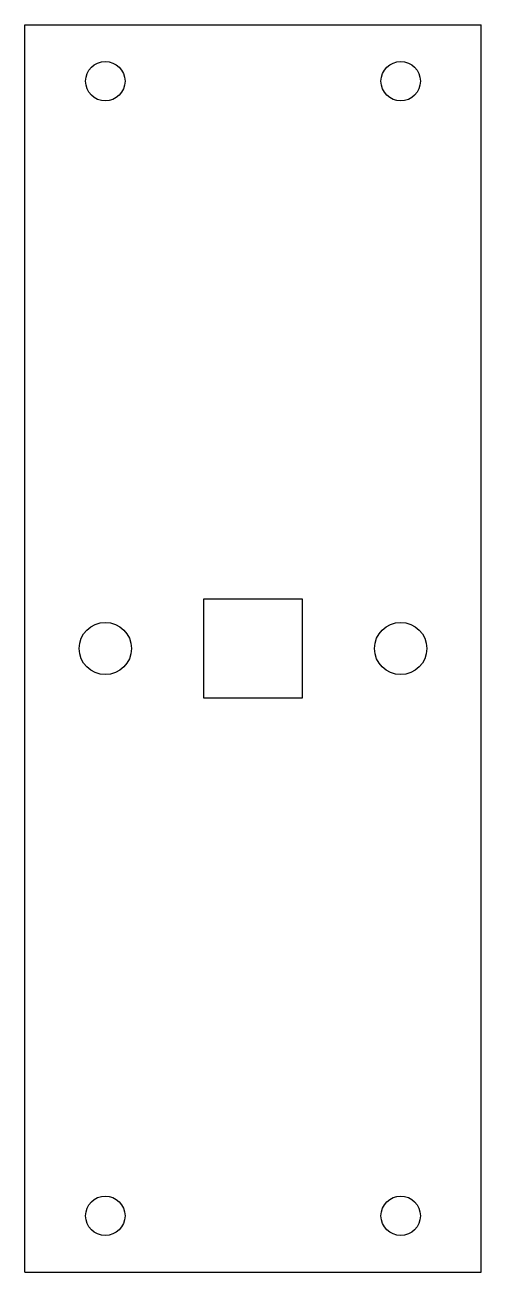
# Model space of a CAD drawing. Header units: millimetres. Extents: x -28 to 28, y -155 to 0.
import ezdxf

# ---------------------------------------------------------------- set-up
doc = ezdxf.new("R2010")
doc.units = ezdxf.units.MM

msp = doc.modelspace()

# ---------------------------------------------------------------- linework, layer by layer
at = {"color": 7, "linetype": 'Continuous', "lineweight": 25}
for p, q in [((-28.37, 0), (28.37, 0)), ((-28.37, -155), (-28.37, 0)), ((28.37, -155), (28.37, 0)), ((6.15, -71.35), (-6.15, -71.35)), ((-6.15, -71.35), (-6.15, -83.65)), ((6.15, -83.65), (6.15, -71.35)), ((-6.15, -83.65), (6.15, -83.65)), ((-28.37, -155), (28.37, -155))]:
    msp.add_line(p, q, dxfattribs=at)
for centre, radius in [((-18.37, -7), 2.45), ((18.37, -7), 2.45), ((-18.37, -77.5), 3.25), ((18.37, -77.5), 3.25), ((-18.37, -148), 2.45), ((18.37, -148), 2.45)]:
    msp.add_circle(centre, radius, dxfattribs=at)

doc.saveas('drawing.dxf')
